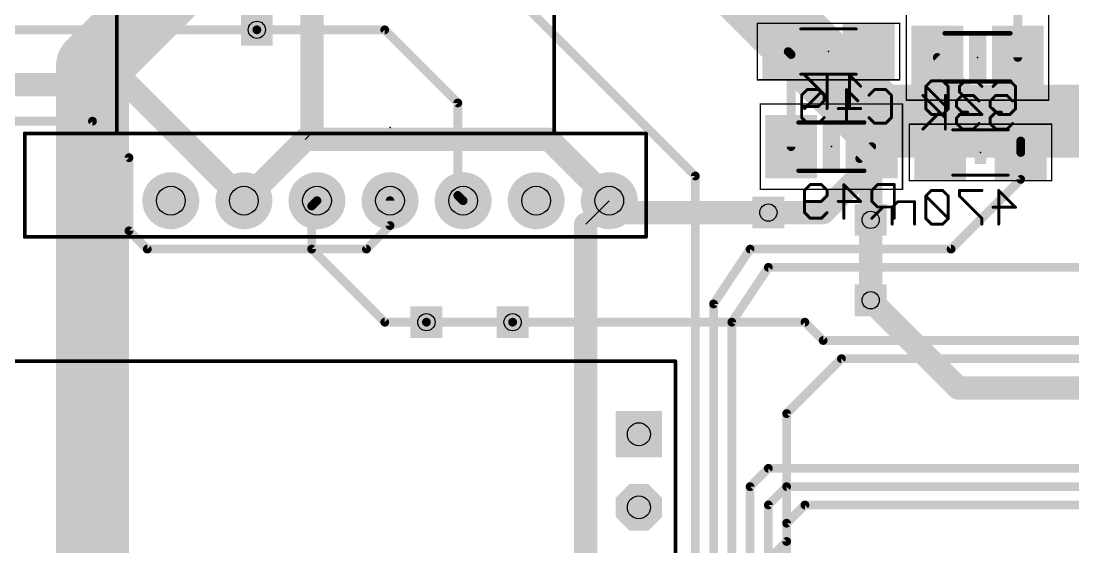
# Model space of a CAD drawing. Extents: x 4 to 288, y -28 to 191.
# Drawn here: x 83.24 to 119.81, y 124.27 to 142.54 of the extents above; entities that cross this region are included whole.
import ezdxf

# ---------------------------------------------------------------- set-up
doc = ezdxf.new("R2010")
doc.units = 0
doc.header["$MEASUREMENT"] = 0
doc.layers.get('0').update_dxf_attribs({"linetype": 'CONTINUOUS'})
for name, color, linetype in [('1', 22, 'CONTINUOUS'), ('16', 175, 'CONTINUOUS'), ('17', 82, 'CONTINUOUS'), ('18', 82, 'CONTINUOUS'), ('19', 53, 'CONTINUOUS'), ('20', 7, 'CONTINUOUS'), ('21', 2, 'CONTINUOUS'), ('23', 7, 'CONTINUOUS'), ('24', 7, 'CONTINUOUS'), ('26', 3, 'CONTINUOUS'), ('28', 253, 'CONTINUOUS'), ('29', 253, 'CONTINUOUS'), ('30', 253, 'CONTINUOUS'), ('32', 253, 'CONTINUOUS'), ('36', 253, 'CONTINUOUS'), ('40', 175, 'CONTINUOUS'), ('44', 253, 'CONTINUOUS'), ('52', 253, 'CONTINUOUS')]:
    doc.layers.add(name, color=color, linetype=linetype)

# ---------------------------------------------------------------- blocks, each defined once
blk = doc.blocks.new('SQUAREP')
blk.add_solid([(-0.5, -0.5), (0.5, -0.5), (-0.5, 0.5), (0.5, 0.5)])
blk = doc.blocks.new('OCTAGONP')
at = {"const_width": 0.5}
blk.add_lwpolyline([(-0.25, -0.1036), (-0.25, 0.1036), (-0.1036, 0.25), (0.1036, 0.25), (0.25, 0.1036), (0.25, -0.1036), (0.1036, -0.25), (-0.1036, -0.25), (-0.25, -0.1036), (-0.25, 0.1036)], dxfattribs=at)
blk = doc.blocks.new('ROUNDP')
at = {"const_width": 0.5}
blk.add_lwpolyline([(0, -0.25, 1), (0, 0.25, 1), (0, -0.25)], format="xyb", dxfattribs=at)
blk = doc.blocks.new('RECT')
blk.add_solid([(-0.5, -0.5), (0.5, -0.5), (-0.5, 0.5), (0.5, 0.5)])
blk = doc.blocks.new('SQUAREV')
blk.add_solid([(-0.5, -0.5), (0.5, -0.5), (-0.5, 0.5), (0.5, 0.5)])

msp = doc.modelspace()

# ---------------------------------------------------------------- linework, layer by layer
at = {"layer": '1'}
for points, const_width in [([(85.725, 140.97), (90.17, 145.415)], 2.54), ([(106.68, 145.415), (113.03, 139.065)], 2.54), ([(85.725, 113.665), (85.725, 140.97)], 2.54), ([(91.44, 142.24), (95.885, 142.24)], 0.3048), ([(95.885, 142.24), (98.425, 139.7)], 0.3048), ([(113.03, 139.065), (163.1733, 139.065)], 2.54), ([(98.425, 139.7), (98.425, 136.4856)], 0.3048), ([(93.345, 136.1173), (93.5292, 136.3015)], 0.3048), ([(98.425, 136.4856), (98.6091, 136.3015)], 0.3048), ([(104.1006, 135.89), (103.6891, 136.3015)], 0.8128), ([(93.345, 134.62), (93.345, 136.1173)], 0.3048), ([(109.22, 135.89), (104.1006, 135.89)], 0.8128), ([(112.776, 132.842), (112.776, 135.636)], 0.8128), ([(95.885, 132.08), (93.345, 134.62)], 0.3048), ([(97.3328, 132.08), (95.885, 132.08)], 0.3048), ([(100.33, 132.08), (110.49, 132.08)], 0.3048), ([(110.49, 132.08), (111.125, 131.445)], 0.3048), ([(111.125, 131.445), (135.89, 131.445)], 0.3048), ([(109.855, 128.905), (111.76, 130.81)], 0.3048), ([(111.76, 130.81), (136.525, 130.81)], 0.3048), ([(109.855, 124.46), (109.855, 128.905)], 0.3048), ([(107.2388, 121.8438), (109.855, 124.46)], 0.3048)]:
    msp.add_lwpolyline(points, dxfattribs=dict(at, const_width=const_width))
for points, const_width in [([(86.36, 140.97, 1), (85.09, 140.97)], 1.27), ([(91.44, 142.3162, 1), (91.44, 142.1638)], 0.1524), ([(95.9389, 142.2939, 1), (95.8311, 142.1861)], 0.1524), ([(95.885, 142.1638, 1), (95.885, 142.3162)], 0.1524), ([(85.276, 141.419, 1), (86.174, 140.521)], 1.27), ([(113.03, 139.7, 1), (113.03, 138.43)], 1.27), ([(112.581, 138.616, 1), (113.479, 139.514)], 1.27), ([(98.5012, 139.7, 1), (98.3488, 139.7)], 0.1524), ([(98.3711, 139.6461, 1), (98.4789, 139.7539)], 0.1524), ([(93.583, 136.2476, 1), (93.4753, 136.3554)], 0.1524), ([(98.4789, 136.5395, 1), (98.3711, 136.4317)], 0.1524), ([(98.3488, 136.4856, 1), (98.5012, 136.4856)], 0.1524), ([(98.5553, 136.2476, 1), (98.663, 136.3554)], 0.1524), ([(103.8328, 136.4452, 1), (103.5455, 136.1578)], 0.4064), ([(93.4212, 136.1173, 1), (93.2688, 136.1173)], 0.1524), ([(93.2911, 136.1712, 1), (93.3989, 136.0634)], 0.1524), ([(104.1006, 136.0932, 1), (104.1006, 135.6868)], 0.4064), ([(103.9569, 135.7463, 1), (104.2443, 136.0337)], 0.4064), ([(109.22, 135.6868, 1), (109.22, 136.0932)], 0.4064), ([(112.9792, 135.636, 1), (112.5728, 135.636)], 0.4064), ([(93.3989, 134.6739, 1), (93.2911, 134.5661)], 0.1524), ([(93.2688, 134.62, 1), (93.4212, 134.62)], 0.1524), ([(112.5728, 132.842, 1), (112.9792, 132.842)], 0.4064), ([(95.885, 132.1562, 1), (95.885, 132.0038)], 0.1524), ([(95.8311, 132.0261, 1), (95.9389, 132.1339)], 0.1524), ([(97.3328, 132.0038, 1), (97.3328, 132.1562)], 0.1524), ([(100.33, 132.1562, 1), (100.33, 132.0038)], 0.1524), ([(110.5439, 132.1339, 1), (110.4361, 132.0261)], 0.1524), ([(110.49, 132.0038, 1), (110.49, 132.1562)], 0.1524), ([(111.125, 131.5212, 1), (111.125, 131.3688)], 0.1524), ([(111.0711, 131.3911, 1), (111.1789, 131.4989)], 0.1524), ([(111.76, 130.8862, 1), (111.76, 130.7338)], 0.1524), ([(111.8139, 130.7561, 1), (111.7061, 130.8639)], 0.1524), ([(109.9312, 128.905, 1), (109.7788, 128.905)], 0.1524), ([(109.8011, 128.9589, 1), (109.9089, 128.8511)], 0.1524), ([(109.7788, 124.46, 1), (109.9312, 124.46)], 0.1524), ([(109.9089, 124.4061, 1), (109.8011, 124.5139)], 0.1524)]:
    msp.add_lwpolyline(points, format="xyb", dxfattribs=dict(at, const_width=const_width))
at = {"layer": '16'}
for points, const_width in [([(117.8908, 147.0314), (117.8908, 141.2799)], 0.3048), ([(93.3544, 138.6667), (93.3544, 145.1915)], 0.8128), ([(98.8407, 144.9993), (106.68, 137.16)], 0.3048), ([(109.9092, 143.9568), (109.9092, 141.4831)], 0.3048), ([(71.755, 142.24), (91.44, 142.24)], 0.3048), ([(109.9092, 141.4831), (110.0108, 141.3815)], 0.3048), ([(110.0108, 141.3815), (110.0108, 138.1811)], 0.3048), ([(115.0907, 141.2799), (117.9924, 138.3783)], 0.3048), ([(86.9556, 140.335), (71.755, 140.335)], 0.8128), ([(90.9892, 136.3015), (86.9556, 140.335)], 0.8128), ([(69.85, 139.065), (85.725, 139.065)], 0.3048), ([(85.725, 139.065), (86.995, 137.795)], 0.3048), ([(93.1177, 138.43), (90.9892, 136.3015)], 0.8128), ([(101.6, 138.43), (93.1177, 138.43)], 0.8128), ([(103.6891, 136.3409), (101.6, 138.43)], 0.8128), ([(112.395, 137.7653), (112.8107, 138.1811)], 0.3048), ([(117.9924, 138.3783), (117.9924, 137.9779)], 0.3048), ([(86.995, 137.795), (86.995, 135.255)], 0.3048), ([(112.776, 137.3843), (112.395, 137.7653)], 0.8128), ([(117.9924, 137.9779), (117.9924, 137.0423)], 0.3048), ([(112.395, 137.16), (111.125, 135.89)], 0.8128), ([(112.395, 137.16), (112.776, 137.16)], 0.8128), ([(112.776, 137.16), (112.776, 137.3843)], 0.8128), ([(112.776, 135.636), (112.776, 137.16)], 0.8128), ([(106.68, 137.16), (106.68, 110.49)], 0.3048), ([(117.9924, 137.0423), (115.57, 134.62)], 0.3048), ([(96.0692, 135.4392), (96.0692, 136.3015)], 0.3048), ([(103.6891, 136.3015), (103.6891, 136.3409)], 0.8128), ([(111.125, 135.89), (109.22, 135.89)], 0.8128), ([(102.87, 135.4823), (102.87, 122.414)], 0.8128), ([(86.995, 135.255), (87.63, 134.62)], 0.3048), ([(95.25, 134.62), (96.0692, 135.4392)], 0.3048), ([(87.63, 134.62), (95.25, 134.62)], 0.3048), ([(108.585, 134.62), (107.315, 132.715)], 0.3048), ([(115.57, 134.62), (108.585, 134.62)], 0.3048), ([(109.22, 133.985), (107.95, 132.08)], 0.3048), ([(109.22, 133.985), (121.285, 133.985)], 0.3048), ([(115.824, 129.794), (112.776, 132.842)], 0.8128), ([(107.315, 132.715), (107.315, 111.125)], 0.3048), ([(100.33, 132.08), (97.3328, 132.08)], 0.3048), ([(107.95, 111.76), (107.95, 132.08)], 0.3048), ([(123.825, 129.794), (115.824, 129.794)], 0.8128), ([(109.22, 127), (108.585, 126.365)], 0.3048), ([(138.43, 127), (109.22, 127)], 0.3048), ([(108.585, 112.395), (108.585, 126.365)], 0.3048), ([(109.855, 126.365), (109.22, 125.73)], 0.3048), ([(141.605, 126.365), (109.855, 126.365)], 0.3048), ([(109.22, 125.73), (109.22, 113.03)], 0.3048), ([(110.49, 125.73), (109.855, 125.095)], 0.3048), ([(142.24, 125.73), (110.49, 125.73)], 0.3048), ([(109.855, 125.095), (109.855, 113.665)], 0.3048)]:
    msp.add_lwpolyline(points, dxfattribs=dict(at, const_width=const_width))
for points, const_width in [([(91.44, 142.1638, 1), (91.44, 142.3162)], 0.1524), ([(109.963, 141.537, 1), (109.8553, 141.4292)], 0.1524), ([(109.833, 141.4831, 1), (109.9854, 141.4831)], 0.1524), ([(110.087, 141.3815, 1), (109.9346, 141.3815)], 0.1524), ([(109.9569, 141.3276, 1), (110.0646, 141.4354)], 0.1524), ([(115.1446, 141.3338, 1), (115.0369, 141.226)], 0.1524), ([(117.8146, 141.2799, 1), (117.967, 141.2799)], 0.1524), ([(87.0993, 140.4787, 1), (86.8119, 140.1913)], 0.4064), ([(86.9556, 140.1318, 1), (86.9556, 140.5382)], 0.4064), ([(85.7789, 139.1189, 1), (85.6711, 139.0111)], 0.1524), ([(85.725, 138.9888, 1), (85.725, 139.1412)], 0.1524), ([(93.1177, 138.6332, 1), (93.1177, 138.2268)], 0.4064), ([(93.2614, 138.2863, 1), (92.974, 138.5737)], 0.4064), ([(93.1512, 138.6667, 1), (93.5576, 138.6667)], 0.4064), ([(101.7437, 138.5737, 1), (101.4563, 138.2863)], 0.4064), ([(101.6, 138.2268, 1), (101.6, 138.6332)], 0.4064), ([(109.9346, 138.1811, 1), (110.087, 138.1811)], 0.1524), ([(112.8646, 138.1272, 1), (112.7569, 138.235)], 0.1524), ([(118.0686, 138.3783, 1), (117.9162, 138.3783)], 0.1524), ([(117.9385, 138.3244, 1), (118.0462, 138.4322)], 0.1524), ([(87.0712, 137.795, 1), (86.9188, 137.795)], 0.1524), ([(86.9411, 137.7411, 1), (87.0489, 137.8489)], 0.1524), ([(112.5387, 137.909, 1), (112.2513, 137.6216)], 0.4064), ([(112.3411, 137.8192, 1), (112.4489, 137.7114)], 0.1524), ([(118.0686, 137.9779, 1), (117.9162, 137.9779)], 0.1524), ([(117.9162, 137.9779, 1), (118.0686, 137.9779)], 0.1524), ([(112.395, 137.3632, 1), (112.395, 136.9568)], 0.4064), ([(112.5387, 137.0163, 1), (112.2513, 137.3037)], 0.4064), ([(112.9792, 137.3843, 1), (112.5728, 137.3843)], 0.4064), ([(112.9792, 137.16, 1), (112.5728, 137.16)], 0.4064), ([(112.6323, 137.2406, 1), (112.9197, 137.528)], 0.4064), ([(112.776, 136.9568, 1), (112.776, 137.3632)], 0.4064), ([(106.7562, 137.16, 1), (106.6038, 137.16)], 0.1524), ([(106.6261, 137.1061, 1), (106.7339, 137.2139)], 0.1524), ([(112.5728, 137.16, 1), (112.9792, 137.16)], 0.4064), ([(118.0462, 136.9885, 1), (117.9385, 137.0962)], 0.1524), ([(117.9162, 137.0423, 1), (118.0686, 137.0423)], 0.1524), ([(90.8455, 136.4452, 1), (91.1328, 136.1578)], 0.4064), ([(90.8455, 136.1578, 1), (91.1328, 136.4452)], 0.4064), ([(96.1454, 136.3015, 1), (95.993, 136.3015)], 0.1524), ([(103.8923, 136.3409, 1), (103.486, 136.3409)], 0.4064), ([(103.486, 136.3015, 1), (103.8923, 136.3015)], 0.4064), ([(103.5455, 136.1972, 1), (103.8328, 136.4845)], 0.4064), ([(109.22, 136.0932, 1), (109.22, 135.6868)], 0.4064), ([(110.9813, 136.0337, 1), (111.2687, 135.7463)], 0.4064), ([(111.125, 135.6868, 1), (111.125, 136.0932)], 0.4064), ([(103.0732, 135.4823, 1), (102.6668, 135.4823)], 0.4064), ([(112.5728, 135.636, 1), (112.9792, 135.636)], 0.4064), ([(87.0489, 135.3089, 1), (86.9411, 135.2011)], 0.1524), ([(86.9188, 135.255, 1), (87.0712, 135.255)], 0.1524), ([(95.993, 135.4392, 1), (96.1454, 135.4392)], 0.1524), ([(96.123, 135.3853, 1), (96.0153, 135.493)], 0.1524), ([(87.63, 134.6962, 1), (87.63, 134.5438)], 0.1524), ([(87.5761, 134.5661, 1), (87.6839, 134.6739)], 0.1524), ([(95.1961, 134.6739, 1), (95.3039, 134.5661)], 0.1524), ([(95.25, 134.5438, 1), (95.25, 134.6962)], 0.1524), ([(108.585, 134.6962, 1), (108.585, 134.5438)], 0.1524), ([(108.6484, 134.5777, 1), (108.5216, 134.6623)], 0.1524), ([(115.5161, 134.6739, 1), (115.6239, 134.5661)], 0.1524), ([(115.57, 134.5438, 1), (115.57, 134.6962)], 0.1524), ([(109.22, 134.0612, 1), (109.22, 133.9088)], 0.1524), ([(109.2834, 133.9427, 1), (109.1566, 134.0273)], 0.1524), ([(112.9197, 132.9857, 1), (112.6323, 132.6983)], 0.4064), ([(107.3912, 132.715, 1), (107.2388, 132.715)], 0.1524), ([(107.2516, 132.7573, 1), (107.3784, 132.6727)], 0.1524), ([(97.3328, 132.1562, 1), (97.3328, 132.0038)], 0.1524), ([(100.33, 132.0038, 1), (100.33, 132.1562)], 0.1524), ([(108.0262, 132.08, 1), (107.8738, 132.08)], 0.1524), ([(107.8866, 132.1223, 1), (108.0134, 132.0377)], 0.1524), ([(115.824, 129.9972, 1), (115.824, 129.5908)], 0.4064), ([(115.6803, 129.6503, 1), (115.9677, 129.9377)], 0.4064), ([(109.22, 127.0762, 1), (109.22, 126.9238)], 0.1524), ([(109.2739, 126.9461, 1), (109.1661, 127.0539)], 0.1524), ([(108.6612, 126.365, 1), (108.5088, 126.365)], 0.1524), ([(109.855, 126.4412, 1), (109.855, 126.2888)], 0.1524), ([(109.9089, 126.3111, 1), (109.8011, 126.4189)], 0.1524), ([(108.5311, 126.4189, 1), (108.6389, 126.3111)], 0.1524), ([(109.2962, 125.73, 1), (109.1438, 125.73)], 0.1524), ([(109.1661, 125.7839, 1), (109.2739, 125.6761)], 0.1524), ([(110.49, 125.8062, 1), (110.49, 125.6538)], 0.1524), ([(110.5439, 125.6761, 1), (110.4361, 125.7839)], 0.1524), ([(109.9312, 125.095, 1), (109.7788, 125.095)], 0.1524), ([(109.8011, 125.1489, 1), (109.9089, 125.0411)], 0.1524)]:
    msp.add_lwpolyline(points, format="xyb", dxfattribs=dict(at, const_width=const_width))
at = {"layer": '19'}
for p, q in [((93.1177, 138.43), (93.3544, 138.6667)), ((102.87, 135.4823), (103.6891, 136.3015))]:
    msp.add_line(p, q, dxfattribs=at)
at = {"layer": '20', "const_width": 0.0254}
msp.add_lwpolyline([(71.1264, 186.0347, 2.9429), (202.1142, 186.0347)], format="xyb", dxfattribs=at)
at = {"layer": '21', "const_width": 0.127}
for points in [[(86.5692, 138.6415), (86.5692, 152.6415)], [(101.7692, 152.6415), (101.7692, 138.6415)], [(83.3692, 138.6415), (86.5692, 138.6415)], [(83.3692, 135.0415), (83.3692, 138.6415)], [(86.5692, 138.6415), (101.7692, 138.6415)], [(101.7692, 138.6415), (104.9691, 138.6415)], [(104.9691, 138.6415), (104.9691, 135.0415)], [(104.9691, 135.0415), (83.3692, 135.0415)], [(105.9879, 130.7262), (67.8879, 130.7262)], [(105.9879, 102.7862), (105.9879, 130.7262)]]:
    msp.add_lwpolyline(points, dxfattribs=at)
at = {"layer": '21', "const_width": 0.0635}
for points in [[(83.4009, 138.6415, 1), (83.3374, 138.6415)], [(83.3692, 138.6732, 1), (83.3692, 138.6097)], [(86.5692, 138.6732, 1), (86.5692, 138.6097)], [(86.5374, 138.6415, 1), (86.6009, 138.6415)], [(86.5692, 138.6097, 1), (86.5692, 138.6732)], [(101.7374, 138.6415, 1), (101.8009, 138.6415)], [(101.7692, 138.6732, 1), (101.7692, 138.6097)], [(101.7692, 138.6097, 1), (101.7692, 138.6732)], [(105.0009, 138.6415, 1), (104.9374, 138.6415)], [(104.9691, 138.6097, 1), (104.9691, 138.6732)], [(83.3374, 135.0415, 1), (83.4009, 135.0415)], [(83.3692, 135.0732, 1), (83.3692, 135.0097)], [(104.9374, 135.0415, 1), (105.0009, 135.0415)], [(104.9691, 135.0097, 1), (104.9691, 135.0732)], [(106.0196, 130.7262, 1), (105.9561, 130.7262)], [(105.9879, 130.6944, 1), (105.9879, 130.7579)]]:
    msp.add_lwpolyline(points, format="xyb", dxfattribs=at)
at = {"layer": '23'}
msp.add_point((96.0692, 138.8415), dxfattribs=at)
at = {"layer": '24'}
for p in [(111.3092, 141.4831), (116.4908, 141.2799), (111.4108, 138.1811), (116.5924, 137.9779)]:
    msp.add_point(p, dxfattribs=at)
at = {"layer": '26', "const_width": 0.1016}
for points in [[(114.8881, 140.4681), (114.6932, 140.2732)], [(115.2779, 140.4681), (114.8881, 140.4681)], [(115.4728, 140.2732), (115.2779, 140.4681)], [(115.8626, 140.2732), (116.0575, 140.4681)], [(116.0575, 140.4681), (116.4473, 140.4681)], [(116.4473, 140.4681), (116.6422, 140.2732)], [(117.032, 140.2732), (117.2269, 140.4681)], [(117.2269, 140.4681), (117.6167, 140.4681)], [(117.6167, 140.4681), (117.8116, 140.2732)], [(110.3782, 139.9684), (110.5731, 140.1633)], [(110.5731, 140.1633), (110.9629, 140.1633)], [(110.9629, 140.1633), (111.1578, 139.9684)], [(112.3272, 139.7735), (111.9374, 140.1633)], [(111.9374, 140.1633), (111.9374, 138.9939)], [(112.717, 139.9684), (112.9119, 140.1633)], [(112.9119, 140.1633), (113.3017, 140.1633)], [(113.3017, 140.1633), (113.4965, 139.9684)], [(114.6932, 140.2732), (114.6932, 139.4936)], [(115.4728, 139.4936), (114.6932, 140.2732)], [(115.4728, 139.4936), (115.4728, 140.2732)], [(115.8626, 140.0783), (115.8626, 140.2732)], [(116.6422, 139.2987), (115.8626, 140.0783)], [(117.8116, 140.2732), (117.8116, 139.4936)], [(110.3782, 139.1888), (110.3782, 139.9684)], [(111.1578, 139.7735), (110.9629, 139.5786)], [(111.1578, 139.9684), (111.1578, 139.7735)], [(113.4965, 139.9684), (113.4965, 139.1888)], [(110.9629, 139.5786), (110.3782, 139.5786)], [(114.6932, 139.4936), (114.8881, 139.2987)], [(114.8881, 139.2987), (115.2779, 139.2987)], [(115.2779, 139.2987), (115.4728, 139.4936)], [(115.8626, 139.2987), (116.6422, 139.2987)], [(117.2269, 139.2987), (117.032, 139.4936)], [(117.6167, 139.2987), (117.2269, 139.2987)], [(117.8116, 139.4936), (117.6167, 139.2987)], [(110.5731, 138.9939), (110.3782, 139.1888)], [(110.9629, 138.9939), (110.5731, 138.9939)], [(111.1578, 139.1888), (110.9629, 138.9939)], [(112.3272, 138.9939), (111.5476, 138.9939)], [(112.9119, 138.9939), (112.717, 139.1888)], [(113.3017, 138.9939), (112.9119, 138.9939)], [(113.4965, 139.1888), (113.3017, 138.9939)], [(110.4798, 136.6664), (110.6747, 136.8613)], [(110.6747, 136.8613), (111.0645, 136.8613)], [(111.0645, 136.8613), (111.2594, 136.6664)], [(111.8441, 135.6919), (111.8441, 136.8613)], [(111.8441, 136.8613), (112.4288, 136.2766)], [(113.0135, 136.8613), (112.8186, 136.6664)], [(113.5981, 136.8613), (113.0135, 136.8613)], [(113.5981, 135.6919), (113.5981, 136.8613)], [(110.4798, 135.8868), (110.4798, 136.6664)], [(111.2594, 136.4715), (111.0645, 136.2766)], [(111.2594, 136.6664), (111.2594, 136.4715)], [(112.8186, 136.6664), (112.8186, 136.2766)], [(111.0645, 136.2766), (110.4798, 136.2766)], [(112.4288, 136.2766), (111.6492, 136.2766)], [(112.8186, 136.2766), (113.0135, 136.0817)], [(113.2084, 136.0817), (112.8186, 135.6919)], [(113.0135, 136.0817), (113.5981, 136.0817)], [(110.6747, 135.6919), (110.4798, 135.8868)], [(111.0645, 135.6919), (110.6747, 135.6919)], [(111.2594, 135.8868), (111.0645, 135.6919)]]:
    msp.add_lwpolyline(points, dxfattribs=at)
at = {"layer": '26', "const_width": 0.0508}
for points in [[(114.8881, 140.4935, 1), (114.8881, 140.4427)], [(114.906, 140.4501, 1), (114.8701, 140.486)], [(115.2958, 140.486, 1), (115.2599, 140.4501)], [(115.2779, 140.4427, 1), (115.2779, 140.4935)], [(116.0575, 140.4935, 1), (116.0575, 140.4427)], [(116.0754, 140.4501, 1), (116.0395, 140.486)], [(116.4652, 140.486, 1), (116.4293, 140.4501)], [(116.4473, 140.4427, 1), (116.4473, 140.4935)], [(117.2269, 140.4935, 1), (117.2269, 140.4427)], [(117.2448, 140.4501, 1), (117.2089, 140.486)], [(117.6346, 140.486, 1), (117.5987, 140.4501)], [(117.6167, 140.4427, 1), (117.6167, 140.4935)], [(110.5731, 140.1887, 1), (110.5731, 140.1379)], [(110.591, 140.1453, 1), (110.5551, 140.1812)], [(110.9808, 140.1812, 1), (110.9449, 140.1453)], [(110.9629, 140.1379, 1), (110.9629, 140.1887)], [(111.9628, 140.1633, 1), (111.912, 140.1633)], [(111.9553, 140.1812, 1), (111.9194, 140.1453)], [(112.9119, 140.1887, 1), (112.9119, 140.1379)], [(112.9298, 140.1453, 1), (112.8939, 140.1812)], [(113.3196, 140.1812, 1), (113.2837, 140.1453)], [(113.3017, 140.1379, 1), (113.3017, 140.1887)], [(114.7186, 140.2732, 1), (114.6678, 140.2732)], [(114.7111, 140.2911, 1), (114.6752, 140.2552)], [(114.6752, 140.2911, 1), (114.7111, 140.2552)], [(115.4982, 140.2732, 1), (115.4474, 140.2732)], [(115.4548, 140.2552, 1), (115.4907, 140.2911)], [(115.888, 140.2732, 1), (115.8372, 140.2732)], [(115.8446, 140.2911, 1), (115.8805, 140.2552)], [(115.8805, 140.0962, 1), (115.8446, 140.0603)], [(115.8372, 140.0783, 1), (115.888, 140.0783)], [(116.6242, 140.2552, 1), (116.6601, 140.2911)], [(117.014, 140.2911, 1), (117.0499, 140.2552)], [(117.837, 140.2732, 1), (117.7862, 140.2732)], [(117.7936, 140.2552, 1), (117.8295, 140.2911)], [(110.4036, 139.9684, 1), (110.3528, 139.9684)], [(110.3602, 139.9863, 1), (110.3961, 139.9504)], [(111.1832, 139.9684, 1), (111.1324, 139.9684)], [(111.1324, 139.7735, 1), (111.1832, 139.7735)], [(111.1398, 139.9504, 1), (111.1757, 139.9863)], [(111.1757, 139.7555, 1), (111.1398, 139.7914)], [(112.3092, 139.7555, 1), (112.3451, 139.7914)], [(112.699, 139.9863, 1), (112.7349, 139.9504)], [(113.5219, 139.9684, 1), (113.4711, 139.9684)], [(113.4786, 139.9504, 1), (113.5145, 139.9863)], [(110.3782, 139.604, 1), (110.3782, 139.5532)], [(110.9449, 139.5965, 1), (110.9808, 139.5606)], [(110.9629, 139.5532, 1), (110.9629, 139.604)], [(114.7111, 139.5115, 1), (114.6752, 139.4756)], [(114.6678, 139.4936, 1), (114.7186, 139.4936)], [(114.8881, 139.3241, 1), (114.8881, 139.2733)], [(114.8701, 139.2807, 1), (114.906, 139.3166)], [(115.2599, 139.3166, 1), (115.2958, 139.2807)], [(115.2779, 139.2733, 1), (115.2779, 139.3241)], [(115.4474, 139.4936, 1), (115.4982, 139.4936)], [(115.4907, 139.4756, 1), (115.4548, 139.5115)], [(115.4548, 139.4756, 1), (115.4907, 139.5115)], [(115.8626, 139.3241, 1), (115.8626, 139.2733)], [(116.6242, 139.2807, 1), (116.6601, 139.3166)], [(116.6422, 139.2733, 1), (116.6422, 139.3241)], [(117.0499, 139.5115, 1), (117.014, 139.4756)], [(117.2269, 139.3241, 1), (117.2269, 139.2733)], [(117.2089, 139.2807, 1), (117.2448, 139.3166)], [(117.5987, 139.3166, 1), (117.6346, 139.2807)], [(117.6167, 139.2733, 1), (117.6167, 139.3241)], [(117.7862, 139.4936, 1), (117.837, 139.4936)], [(117.8295, 139.4756, 1), (117.7936, 139.5115)], [(110.3961, 139.2067, 1), (110.3602, 139.1708)], [(110.3528, 139.1888, 1), (110.4036, 139.1888)], [(110.5731, 139.0193, 1), (110.5731, 138.9685)], [(110.5551, 138.9759, 1), (110.591, 139.0118)], [(110.9449, 139.0118, 1), (110.9808, 138.9759)], [(110.9629, 138.9685, 1), (110.9629, 139.0193)], [(111.1757, 139.1708, 1), (111.1398, 139.2067)], [(111.5476, 139.0193, 1), (111.5476, 138.9685)], [(111.912, 138.9939, 1), (111.9628, 138.9939)], [(112.3272, 138.9685, 1), (112.3272, 139.0193)], [(112.7349, 139.2067, 1), (112.699, 139.1708)], [(112.9119, 139.0193, 1), (112.9119, 138.9685)], [(112.8939, 138.9759, 1), (112.9298, 139.0118)], [(113.2837, 139.0118, 1), (113.3196, 138.9759)], [(113.3017, 138.9685, 1), (113.3017, 139.0193)], [(113.4711, 139.1888, 1), (113.5219, 139.1888)], [(113.5145, 139.1708, 1), (113.4786, 139.2067)], [(110.6747, 136.8867, 1), (110.6747, 136.8359)], [(110.6926, 136.8433, 1), (110.6567, 136.8792)], [(111.0824, 136.8792, 1), (111.0465, 136.8433)], [(111.0645, 136.8359, 1), (111.0645, 136.8867)], [(111.8695, 136.8613, 1), (111.8187, 136.8613)], [(111.862, 136.8792, 1), (111.8261, 136.8433)], [(113.0135, 136.8867, 1), (113.0135, 136.8359)], [(113.0314, 136.8433, 1), (112.9955, 136.8792)], [(113.6235, 136.8613, 1), (113.5727, 136.8613)], [(113.5981, 136.8359, 1), (113.5981, 136.8867)], [(110.5052, 136.6664, 1), (110.4544, 136.6664)], [(110.4618, 136.6843, 1), (110.4977, 136.6484)], [(111.2848, 136.6664, 1), (111.234, 136.6664)], [(111.234, 136.4715, 1), (111.2848, 136.4715)], [(111.2414, 136.6484, 1), (111.2773, 136.6843)], [(111.2773, 136.4535, 1), (111.2414, 136.4894)], [(112.844, 136.6664, 1), (112.7931, 136.6664)], [(112.8006, 136.6843, 1), (112.8365, 136.6484)], [(110.4798, 136.302, 1), (110.4798, 136.2512)], [(111.0465, 136.2945, 1), (111.0824, 136.2586)], [(111.0645, 136.2512, 1), (111.0645, 136.302)], [(111.6492, 136.302, 1), (111.6492, 136.2512)], [(112.4108, 136.2586, 1), (112.4467, 136.2945)], [(112.4288, 136.2512, 1), (112.4288, 136.302)], [(112.7931, 136.2766, 1), (112.844, 136.2766)], [(112.8365, 136.2945, 1), (112.8006, 136.2586)], [(113.0135, 136.1071, 1), (113.0135, 136.0563)], [(112.9955, 136.0637, 1), (113.0314, 136.0996)], [(113.2263, 136.0637, 1), (113.1904, 136.0996)], [(113.5981, 136.0563, 1), (113.5981, 136.1071)], [(110.4977, 135.9047, 1), (110.4618, 135.8688)], [(110.4544, 135.8868, 1), (110.5052, 135.8868)], [(110.6747, 135.7173, 1), (110.6747, 135.6665)], [(110.6567, 135.6739, 1), (110.6926, 135.7098)], [(111.0465, 135.7098, 1), (111.0824, 135.6739)], [(111.0645, 135.6665, 1), (111.0645, 135.7173)], [(111.2773, 135.8688, 1), (111.2414, 135.9047)], [(111.8187, 135.6919, 1), (111.8695, 135.6919)], [(112.8006, 135.7098, 1), (112.8365, 135.6739)], [(113.5727, 135.6919, 1), (113.6235, 135.6919)]]:
    msp.add_lwpolyline(points, format="xyb", dxfattribs=at)
at = {"layer": '28', "const_width": 0.1016}
for points in [[(111.2594, 139.8917), (110.4798, 140.6713)], [(111.2594, 140.6713), (111.2594, 139.5019)], [(112.4287, 140.2815), (112.0389, 140.6713)], [(112.0389, 140.6713), (112.0389, 139.5019)], [(111.0645, 140.0866), (110.4798, 139.5019)], [(115.3712, 139.1805), (114.5916, 139.9601)], [(115.3712, 139.9601), (115.3712, 138.7907)], [(115.9559, 139.9601), (115.761, 139.7652)], [(115.761, 139.7652), (115.761, 139.5703)], [(116.3457, 139.9601), (115.9559, 139.9601)], [(116.5406, 139.7652), (116.3457, 139.9601)], [(117.1253, 139.9601), (116.9304, 139.7652)], [(116.9304, 139.7652), (116.9304, 139.5703)], [(117.5151, 139.9601), (117.1253, 139.9601)], [(117.71, 139.7652), (117.5151, 139.9601)], [(112.4287, 139.5019), (111.6492, 139.5019)], [(115.1763, 139.3754), (114.5916, 138.7907)], [(115.761, 139.5703), (115.9559, 139.3754)], [(115.9559, 139.3754), (115.761, 139.1805)], [(115.9559, 139.3754), (116.1508, 139.3754)], [(116.9304, 139.5703), (117.1253, 139.3754)], [(117.1253, 139.3754), (116.9304, 139.1805)], [(117.1253, 139.3754), (117.3202, 139.3754)], [(115.761, 139.1805), (115.761, 138.9856)], [(115.761, 138.9856), (115.9559, 138.7907)], [(116.3457, 138.7907), (116.5406, 138.9856)], [(116.9304, 139.1805), (116.9304, 138.9856)], [(116.9304, 138.9856), (117.1253, 138.7907)], [(117.5151, 138.7907), (117.71, 138.9856)], [(115.9559, 138.7907), (116.3457, 138.7907)], [(117.1253, 138.7907), (117.5151, 138.7907)], [(114.8881, 136.6581), (114.6932, 136.4632)], [(114.6932, 136.4632), (114.6932, 135.6836)], [(115.4728, 135.6836), (114.6932, 136.4632)], [(115.2779, 136.6581), (114.8881, 136.6581)], [(115.4728, 136.4632), (115.2779, 136.6581)], [(115.4728, 135.6836), (115.4728, 136.4632)], [(116.6422, 136.6581), (115.8626, 136.6581)], [(115.8626, 136.6581), (115.8626, 136.4632)], [(115.8626, 136.4632), (116.6422, 135.6836)], [(117.2269, 135.4887), (117.2269, 136.6581)], [(117.2269, 136.6581), (117.8116, 136.0734)], [(113.7187, 136.2683), (113.5238, 136.0734)], [(113.5238, 136.0734), (113.5238, 135.4887)], [(114.3034, 136.2683), (113.7187, 136.2683)], [(114.3034, 135.4887), (114.3034, 136.2683)], [(117.8116, 136.0734), (117.032, 136.0734)], [(114.6932, 135.6836), (114.8881, 135.4887)], [(115.2779, 135.4887), (115.4728, 135.6836)], [(116.6422, 135.6836), (116.6422, 135.4887)], [(114.8881, 135.4887), (115.2779, 135.4887)]]:
    msp.add_lwpolyline(points, dxfattribs=at)
at = {"layer": '28', "const_width": 0.0508}
for points in [[(110.4977, 140.6892, 1), (110.4618, 140.6533)], [(111.2848, 140.6713, 1), (111.234, 140.6713)], [(112.0644, 140.6713, 1), (112.0135, 140.6713)], [(112.0569, 140.6892, 1), (112.021, 140.6533)], [(111.0824, 140.0686, 1), (111.0465, 140.1045)], [(112.4108, 140.2635, 1), (112.4467, 140.2994)], [(111.2414, 139.8737, 1), (111.2773, 139.9096)], [(114.6095, 139.978, 1), (114.5736, 139.9421)], [(115.3966, 139.9601, 1), (115.3458, 139.9601)], [(115.7864, 139.7652, 1), (115.7356, 139.7652)], [(115.743, 139.7831, 1), (115.7789, 139.7472)], [(115.9559, 139.9855, 1), (115.9559, 139.9347)], [(115.9738, 139.9421, 1), (115.9379, 139.978)], [(116.3636, 139.978, 1), (116.3277, 139.9421)], [(116.3457, 139.9347, 1), (116.3457, 139.9855)], [(116.5226, 139.7472, 1), (116.5585, 139.7831)], [(116.9558, 139.7652, 1), (116.905, 139.7652)], [(116.9124, 139.7831, 1), (116.9483, 139.7472)], [(117.1253, 139.9855, 1), (117.1253, 139.9347)], [(117.1432, 139.9421, 1), (117.1073, 139.978)], [(117.533, 139.978, 1), (117.4971, 139.9421)], [(117.5151, 139.9347, 1), (117.5151, 139.9855)], [(117.692, 139.7472, 1), (117.7279, 139.7831)], [(110.4618, 139.5198, 1), (110.4977, 139.4839)], [(111.234, 139.5019, 1), (111.2848, 139.5019)], [(111.6492, 139.5273, 1), (111.6492, 139.4765)], [(112.0135, 139.5019, 1), (112.0644, 139.5019)], [(112.4287, 139.4765, 1), (112.4287, 139.5273)], [(115.1942, 139.3574, 1), (115.1583, 139.3933)], [(115.7789, 139.5882, 1), (115.743, 139.5523)], [(115.7356, 139.5703, 1), (115.7864, 139.5703)], [(115.9559, 139.4008, 1), (115.9559, 139.35)], [(115.9738, 139.3574, 1), (115.9379, 139.3933)], [(115.9379, 139.3574, 1), (115.9738, 139.3933)], [(116.1508, 139.35, 1), (116.1508, 139.4008)], [(116.9483, 139.5882, 1), (116.9124, 139.5523)], [(116.905, 139.5703, 1), (116.9558, 139.5703)], [(117.1253, 139.4008, 1), (117.1253, 139.35)], [(117.1432, 139.3574, 1), (117.1073, 139.3933)], [(117.1073, 139.3574, 1), (117.1432, 139.3933)], [(117.3202, 139.35, 1), (117.3202, 139.4008)], [(115.3532, 139.1625, 1), (115.3891, 139.1984)], [(115.7864, 139.1805, 1), (115.7356, 139.1805)], [(115.743, 139.1984, 1), (115.7789, 139.1625)], [(115.7789, 139.0035, 1), (115.743, 138.9676)], [(115.7356, 138.9856, 1), (115.7864, 138.9856)], [(116.5585, 138.9676, 1), (116.5226, 139.0035)], [(116.9558, 139.1805, 1), (116.905, 139.1805)], [(116.9124, 139.1984, 1), (116.9483, 139.1625)], [(116.9483, 139.0035, 1), (116.9124, 138.9676)], [(116.905, 138.9856, 1), (116.9558, 138.9856)], [(117.7279, 138.9676, 1), (117.692, 139.0035)], [(114.5736, 138.8086, 1), (114.6095, 138.7727)], [(115.3458, 138.7907, 1), (115.3966, 138.7907)], [(115.9559, 138.8161, 1), (115.9559, 138.7653)], [(115.9379, 138.7727, 1), (115.9738, 138.8086)], [(116.3277, 138.8086, 1), (116.3636, 138.7727)], [(116.3457, 138.7653, 1), (116.3457, 138.8161)], [(117.1253, 138.8161, 1), (117.1253, 138.7653)], [(117.1073, 138.7727, 1), (117.1432, 138.8086)], [(117.4971, 138.8086, 1), (117.533, 138.7727)], [(117.5151, 138.7653, 1), (117.5151, 138.8161)], [(114.7186, 136.4632, 1), (114.6678, 136.4632)], [(114.7111, 136.4811, 1), (114.6752, 136.4452)], [(114.6752, 136.4811, 1), (114.7111, 136.4452)], [(114.8881, 136.6835, 1), (114.8881, 136.6327)], [(114.906, 136.6401, 1), (114.8701, 136.676)], [(115.2958, 136.676, 1), (115.2599, 136.6401)], [(115.2779, 136.6327, 1), (115.2779, 136.6835)], [(115.4982, 136.4632, 1), (115.4474, 136.4632)], [(115.4548, 136.4452, 1), (115.4907, 136.4811)], [(115.8626, 136.6835, 1), (115.8626, 136.6327)], [(115.888, 136.6581, 1), (115.8372, 136.6581)], [(115.8805, 136.4811, 1), (115.8446, 136.4452)], [(115.8372, 136.4632, 1), (115.888, 136.4632)], [(116.6422, 136.6327, 1), (116.6422, 136.6835)], [(117.2523, 136.6581, 1), (117.2015, 136.6581)], [(117.2448, 136.676, 1), (117.2089, 136.6401)], [(113.5492, 136.0734, 1), (113.4984, 136.0734)], [(113.5058, 136.0913, 1), (113.5417, 136.0554)], [(113.7187, 136.2937, 1), (113.7187, 136.2429)], [(113.7366, 136.2503, 1), (113.7007, 136.2862)], [(114.3288, 136.2683, 1), (114.278, 136.2683)], [(114.3034, 136.2429, 1), (114.3034, 136.2937)], [(117.032, 136.0988, 1), (117.032, 136.048)], [(117.7936, 136.0554, 1), (117.8295, 136.0913)], [(117.8116, 136.048, 1), (117.8116, 136.0988)], [(114.7111, 135.7015, 1), (114.6752, 135.6656)], [(114.6678, 135.6836, 1), (114.7186, 135.6836)], [(115.4474, 135.6836, 1), (115.4982, 135.6836)], [(115.4907, 135.6656, 1), (115.4548, 135.7015)], [(115.4548, 135.6656, 1), (115.4907, 135.7015)], [(116.6676, 135.6836, 1), (116.6168, 135.6836)], [(116.6242, 135.6656, 1), (116.6601, 135.7015)], [(113.4984, 135.4887, 1), (113.5492, 135.4887)], [(114.278, 135.4887, 1), (114.3288, 135.4887)], [(114.8881, 135.5141, 1), (114.8881, 135.4633)], [(114.8701, 135.4707, 1), (114.906, 135.5066)], [(115.2599, 135.5066, 1), (115.2958, 135.4707)], [(115.2779, 135.4633, 1), (115.2779, 135.5141)], [(116.6168, 135.4887, 1), (116.6676, 135.4887)], [(117.2015, 135.4887, 1), (117.2523, 135.4887)]]:
    msp.add_lwpolyline(points, format="xyb", dxfattribs=at)
at = {"layer": '40', "const_width": 0.0508}
for points in [[(114.0178, 142.7629), (114.0178, 139.7969)], [(118.9638, 139.7969), (118.9638, 142.7629)], [(113.7822, 142.4661), (108.8362, 142.4661)], [(108.8362, 142.4661), (108.8362, 140.5001)], [(113.7822, 140.5001), (113.7822, 142.4661)], [(108.8362, 140.5001), (113.7822, 140.5001)], [(113.8838, 139.6641), (108.9378, 139.6641)], [(108.9378, 139.6641), (108.9378, 136.6981)], [(113.8838, 136.6981), (113.8838, 139.6641)], [(114.0178, 139.7969), (118.9638, 139.7969)], [(119.0654, 138.9609), (114.1194, 138.9609)], [(114.1194, 138.9609), (114.1194, 136.9949)], [(119.0654, 136.9949), (119.0654, 138.9609)], [(114.1194, 136.9949), (119.0654, 136.9949)], [(108.9378, 136.6981), (113.8838, 136.6981)]]:
    msp.add_lwpolyline(points, dxfattribs=at)
at = {"layer": '40', "const_width": 0.0254}
for points in [[(108.8362, 142.4788, 1), (108.8362, 142.4534)], [(108.8488, 142.4661, 1), (108.8235, 142.4661)], [(113.7948, 142.4661, 1), (113.7695, 142.4661)], [(113.7822, 142.4534, 1), (113.7822, 142.4788)], [(108.8362, 140.5128, 1), (108.8362, 140.4874)], [(108.8235, 140.5001, 1), (108.8488, 140.5001)], [(113.7695, 140.5001, 1), (113.7948, 140.5001)], [(113.7822, 140.4874, 1), (113.7822, 140.5128)], [(108.9378, 139.6768, 1), (108.9378, 139.6514)], [(108.9505, 139.6641, 1), (108.9251, 139.6641)], [(113.8965, 139.6641, 1), (113.8711, 139.6641)], [(113.8838, 139.6514, 1), (113.8838, 139.6768)], [(114.0178, 139.8096, 1), (114.0178, 139.7842)], [(114.0051, 139.7969, 1), (114.0305, 139.7969)], [(118.9511, 139.7969, 1), (118.9764, 139.7969)], [(118.9638, 139.7842, 1), (118.9638, 139.8096)], [(114.1194, 138.9736, 1), (114.1194, 138.9482)], [(114.1321, 138.9609, 1), (114.1067, 138.9609)], [(119.0781, 138.9609, 1), (119.0527, 138.9609)], [(119.0654, 138.9482, 1), (119.0654, 138.9736)], [(114.1194, 137.0076, 1), (114.1194, 136.9822)], [(114.1067, 136.9949, 1), (114.1321, 136.9949)], [(119.0527, 136.9949, 1), (119.0781, 136.9949)], [(119.0654, 136.9822, 1), (119.0654, 137.0076)], [(108.9378, 136.7108, 1), (108.9378, 136.6854)], [(108.9251, 136.6981, 1), (108.9505, 136.6981)], [(113.8711, 136.6981, 1), (113.8965, 136.6981)], [(113.8838, 136.6854, 1), (113.8838, 136.7108)]]:
    msp.add_lwpolyline(points, format="xyb", dxfattribs=at)
at = {"layer": '44'}
for centre, radius in [((91.44, 142.24), 0.3), ((88.4492, 136.3015), 0.5), ((90.9892, 136.3015), 0.5), ((93.5292, 136.3015), 0.5), ((96.0692, 136.3015), 0.5), ((98.6091, 136.3015), 0.5), ((101.1492, 136.3015), 0.5), ((103.6891, 136.3015), 0.5), ((109.22, 135.89), 0.3), ((112.776, 135.636), 0.3), ((112.776, 132.842), 0.3), ((97.3328, 132.08), 0.3), ((100.33, 132.08), 0.3), ((104.7178, 128.1862), 0.4), ((104.7178, 125.6462), 0.4)]:
    msp.add_circle(centre, radius, dxfattribs=at)
at = {"layer": '52'}
for points, const_width in [([(110.3441, 142.2701), (112.2742, 142.2701)], 0.1016), ([(115.3478, 142.1181), (117.6338, 142.1181)], 0.1524), ([(110.3441, 140.6961), (112.2742, 140.6961)], 0.1016), ([(115.3478, 140.4417), (117.6338, 140.4417)], 0.1524), ([(112.5538, 139.0193), (110.2678, 139.0193)], 0.1524), ([(117.5573, 138.7649), (115.6274, 138.7649)], 0.1016), ([(112.5538, 137.3429), (110.2678, 137.3429)], 0.1524), ([(117.5573, 137.1909), (115.6274, 137.1909)], 0.1016)]:
    msp.add_lwpolyline(points, dxfattribs=dict(at, const_width=const_width))
for points, const_width in [([(110.3441, 142.2955, 1), (110.3441, 142.2447)], 0.0508), ([(112.2742, 142.2447, 1), (112.2742, 142.2955)], 0.0508), ([(115.3478, 142.1562, 1), (115.3478, 142.08)], 0.0762), ([(117.6338, 142.08, 1), (117.6338, 142.1562)], 0.0762), ([(110.3441, 140.7215, 1), (110.3441, 140.6707)], 0.0508), ([(112.2742, 140.6707, 1), (112.2742, 140.7215)], 0.0508), ([(115.3478, 140.4798, 1), (115.3478, 140.4036)], 0.0762), ([(117.6338, 140.4036, 1), (117.6338, 140.4798)], 0.0762), ([(110.2678, 139.0574, 1), (110.2678, 138.9812)], 0.0762), ([(112.5538, 138.9812, 1), (112.5538, 139.0574)], 0.0762), ([(115.6274, 138.7903, 1), (115.6274, 138.7395)], 0.0508), ([(117.5573, 138.7395, 1), (117.5573, 138.7903)], 0.0508), ([(110.2678, 137.381, 1), (110.2678, 137.3048)], 0.0762), ([(112.5538, 137.3048, 1), (112.5538, 137.381)], 0.0762), ([(115.6274, 137.2163, 1), (115.6274, 137.1655)], 0.0508), ([(117.5573, 137.1655, 1), (117.5573, 137.2163)], 0.0508)]:
    msp.add_lwpolyline(points, format="xyb", dxfattribs=dict(at, const_width=const_width))

# ---------------------------------------------------------------- block references
at = {"layer": '16', "xscale": 1.6}
for p, yscale in [((109.9092, 141.4831), 1.8), ((112.7092, 141.4831), 1.8), ((110.0108, 138.1811), 2), ((112.8107, 138.1811), 2)]:
    msp.add_blockref('RECT', p, dxfattribs=dict(at, yscale=yscale))
at = {"layer": '16', "xscale": 1.6, "rotation": 180}
for p, yscale in [((115.0907, 141.2799), 2), ((117.8908, 141.2799), 2), ((115.1924, 137.9779), 1.8), ((117.9924, 137.9779), 1.8)]:
    msp.add_blockref('RECT', p, dxfattribs=dict(at, yscale=yscale))
at = {"layer": '17'}
for name, p, xscale, yscale in [('ROUNDP', (88.4492, 136.3015), 1.778, 1.778), ('ROUNDP', (88.4492, 136.3015), 1.778, 1.778), ('ROUNDP', (90.9892, 136.3015), 1.778, 1.778), ('ROUNDP', (90.9892, 136.3015), 1.778, 1.778), ('ROUNDP', (93.5292, 136.3015), 1.778, 1.778), ('ROUNDP', (93.5292, 136.3015), 1.778, 1.778), ('ROUNDP', (96.0692, 136.3015), 1.778, 1.778), ('ROUNDP', (96.0692, 136.3015), 1.778, 1.778), ('ROUNDP', (98.6091, 136.3015), 1.778, 1.778), ('ROUNDP', (98.6091, 136.3015), 1.778, 1.778), ('ROUNDP', (101.1492, 136.3015), 1.778, 1.778), ('ROUNDP', (101.1492, 136.3015), 1.778, 1.778), ('ROUNDP', (103.6891, 136.3015), 1.778, 1.778), ('ROUNDP', (103.6891, 136.3015), 1.778, 1.778), ('SQUAREP', (104.7178, 128.1862), 1.4096, 1.4096), ('SQUAREP', (104.7178, 128.1862), 1.4096, 1.4096), ('OCTAGONP', (104.7178, 125.6462), 1.4096, 1.4096), ('OCTAGONP', (104.7178, 125.6462), 1.4096, 1.4096)]:
    msp.add_blockref(name, p, dxfattribs=dict(at, xscale=xscale, yscale=yscale))
at = {"layer": '18', "xscale": 1.108, "yscale": 1.108}
for p in [(91.44, 142.24), (91.44, 142.24), (109.22, 135.89), (109.22, 135.89), (112.776, 135.636), (112.776, 135.636), (112.776, 132.842), (112.776, 132.842), (97.3328, 132.08), (97.3328, 132.08), (100.33, 132.08), (100.33, 132.08)]:
    msp.add_blockref('SQUAREV', p, dxfattribs=at)
at = {"layer": '29'}
for name, p, xscale, yscale in [('ROUNDP', (88.4492, 136.3015), 1.9812, 1.9812), ('ROUNDP', (90.9892, 136.3015), 1.9812, 1.9812), ('ROUNDP', (93.5292, 136.3015), 1.9812, 1.9812), ('ROUNDP', (96.0692, 136.3015), 1.9812, 1.9812), ('ROUNDP', (98.6091, 136.3015), 1.9812, 1.9812), ('ROUNDP', (101.1492, 136.3015), 1.9812, 1.9812), ('ROUNDP', (103.6891, 136.3015), 1.9812, 1.9812), ('SQUAREP', (104.7178, 128.1862), 1.6128, 1.6128), ('OCTAGONP', (104.7178, 125.6462), 1.6128, 1.6128)]:
    msp.add_blockref(name, p, dxfattribs=dict(at, xscale=xscale, yscale=yscale))
at = {"layer": '30'}
for name, p, xscale, yscale in [('RECT', (109.9092, 141.4831), 1.8032, 2.0032), ('RECT', (112.7092, 141.4831), 1.8032, 2.0032), ('RECT', (110.0108, 138.1811), 1.8032, 2.2032), ('RECT', (112.8107, 138.1811), 1.8032, 2.2032), ('ROUNDP', (88.4492, 136.3015), 1.9812, 1.9812), ('ROUNDP', (90.9892, 136.3015), 1.9812, 1.9812), ('ROUNDP', (93.5292, 136.3015), 1.9812, 1.9812), ('ROUNDP', (96.0692, 136.3015), 1.9812, 1.9812), ('ROUNDP', (98.6091, 136.3015), 1.9812, 1.9812), ('ROUNDP', (101.1492, 136.3015), 1.9812, 1.9812), ('ROUNDP', (103.6891, 136.3015), 1.9812, 1.9812), ('SQUAREP', (104.7178, 128.1862), 1.6128, 1.6128), ('OCTAGONP', (104.7178, 125.6462), 1.6128, 1.6128)]:
    msp.add_blockref(name, p, dxfattribs=dict(at, xscale=xscale, yscale=yscale))
at = {"layer": '30', "xscale": 1.8032, "rotation": 180}
for p, yscale in [((115.0907, 141.2799), 2.2032), ((117.8908, 141.2799), 2.2032), ((115.1924, 137.9779), 2.0032), ((117.9924, 137.9779), 2.0032)]:
    msp.add_blockref('RECT', p, dxfattribs=dict(at, yscale=yscale))
at = {"layer": '32', "xscale": 1.6}
for p, yscale in [((109.9092, 141.4831), 1.8), ((112.7092, 141.4831), 1.8), ((110.0108, 138.1811), 2), ((112.8107, 138.1811), 2)]:
    msp.add_blockref('RECT', p, dxfattribs=dict(at, yscale=yscale))
at = {"layer": '32', "xscale": 1.6, "rotation": 180}
for p, yscale in [((115.0907, 141.2799), 2), ((117.8908, 141.2799), 2), ((115.1924, 137.9779), 1.8), ((117.9924, 137.9779), 1.8)]:
    msp.add_blockref('RECT', p, dxfattribs=dict(at, yscale=yscale))
at = {"layer": '36'}
for p, xscale, yscale in [((111.3092, 141.4831), 0.3998, 0.8002), ((111.4108, 138.1811), 0.6, 1.6002)]:
    msp.add_blockref('RECT', p, dxfattribs=dict(at, xscale=xscale, yscale=yscale))
at = {"layer": '36', "rotation": 180}
for p, xscale, yscale in [((116.4908, 141.2799), 0.6, 1.6002), ((116.5924, 137.9779), 0.3998, 0.8002)]:
    msp.add_blockref('RECT', p, dxfattribs=dict(at, xscale=xscale, yscale=yscale))
at = {"layer": '52'}
for p, xscale, yscale in [((109.9824, 141.484), 0.7501, 1.7), ((112.6359, 141.4822), 0.7501, 1.7), ((110.0011, 138.1811), 0.5842, 1.8288), ((112.8205, 138.1811), 0.5842, 1.8288)]:
    msp.add_blockref('RECT', p, dxfattribs=dict(at, xscale=xscale, yscale=yscale))
at = {"layer": '52', "rotation": 180}
for p, xscale, yscale in [((115.0811, 141.2799), 0.5842, 1.8288), ((117.9005, 141.2799), 0.5842, 1.8288), ((115.2656, 137.9788), 0.7501, 1.7), ((117.9191, 137.977), 0.7501, 1.7)]:
    msp.add_blockref('RECT', p, dxfattribs=dict(at, xscale=xscale, yscale=yscale))

doc.saveas('drawing.dxf')
